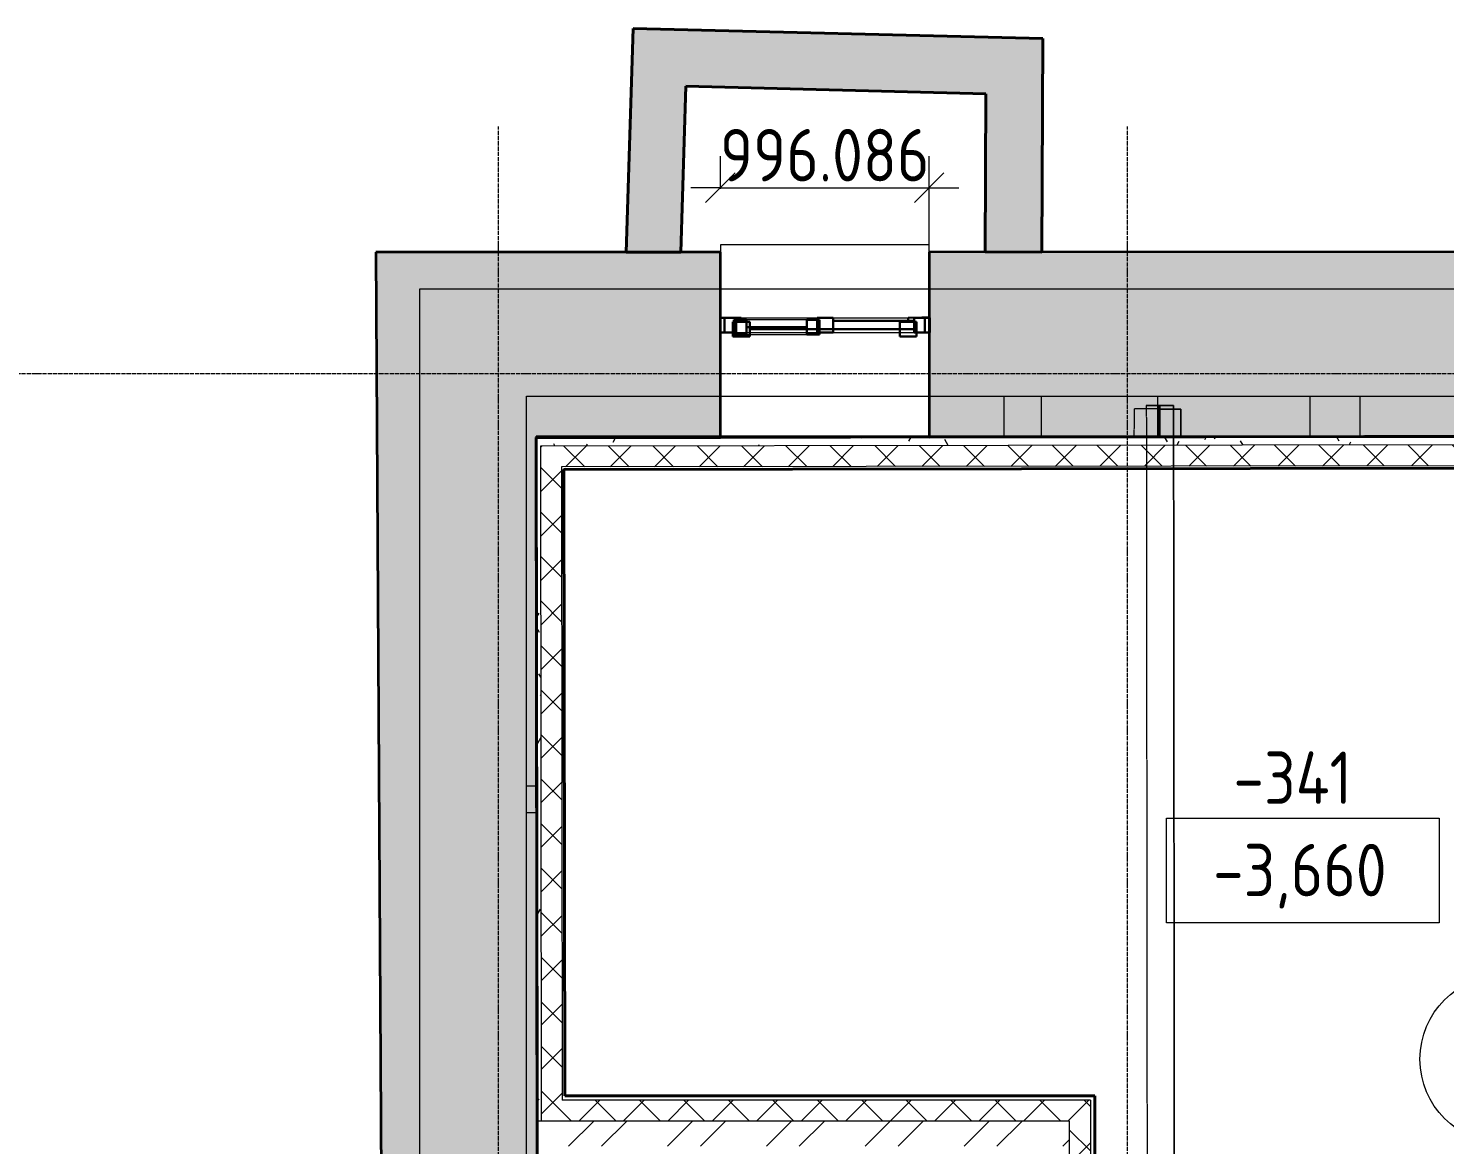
# Model space of a CAD drawing. Header units: millimetres. Extents: x 749182 to 2267578, y 70462 to 311449.
# Drawn here: x 2002362 to 2009118, y 249751 to 255074 of the extents above; entities that cross this region are included whole.
import ezdxf

# ---------------------------------------------------------------- set-up
doc = ezdxf.new("R2010")
doc.units = ezdxf.units.MM
for name, pattern in [('ADSK_Линия сетки', [25, 20, -2.5, 0, -2.5]), ('ADSK_Сверху', [4.5, 3, -1.5]), ('осеваяX2', [4, 2.5, -0.5, 0.5, -0.5])]:
    doc.linetypes.add(name, pattern=pattern)
doc.layers.get('Defpoints').update_dxf_attribs({"color": 255})
for name, color, linetype, lineweight in [('_ Окна', 7, 'Continuous', 30), ('Аннотация', 7, 'Continuous', 9), ('Витраж', 7, 'Continuous', 9), ('Каркас', 7, 'Continuous', 9), ('Марки', 7, 'Continuous', 20), ('Марки помещений', 7, 'Continuous', 20), ('Окна', 7, 'Continuous', 18), ('Оси', 165, 'осеваяX2', 13), ('отметки', 7, 'Continuous', 20), ('Панели витража', 7, 'Continuous', 9), ('Перекрытие', 7, 'Continuous', 18), ('размеры', 7, 'Continuous', 9), ('Стены', 184, 'Continuous', 40), ('Стены внутренние', 7, 'Continuous', 18), ('Стены наружные', 7, 'Continuous', 18), ('Стены разрез', 7, 'Continuous', 35), ('Стены штриховка', 7, 'Continuous', 18)]:
    doc.layers.add(name, color=color, linetype=linetype, lineweight=lineweight)
doc.layers.add('Отметки потолка', color=253, linetype='Continuous')
doc.styles.add('GOST Common', font='GOST_Common.ttf', dxfattribs={"width": 0.9, "height": 350})
doc.styles.add('GOST Common_1', font='GOST_Common.ttf', dxfattribs={"width": 0.9, "height": 250})
doc.dimstyles.new('ADSK_Основной_2_5_мм', dxfattribs={"dimscale": 304.8, "dimtxt": 251.428749, "dimasz": 0.463911, "dimexe": 0.492126, "dimexo": 0.492126, "dimgap": 0.098425, "dimtad": 1, "dimdec": 3, "dimrnd": 0.001, "dimdsep": 46, "dimtxsty": 'GOST Common_1', "dimblk1": 'OBLIQUE', "dimblk2": 'OBLIQUE', "dimsah": 1, "dimcen": 0.09, "dimdle": 0.492126, "dimazin": 2, "dimtfac": 1, "dimtdec": 4, "dimtix": 1, "dimtmove": 0, "dimatfit": 3, "dimfxl": 0, "dimtvp": 1, "dimtolj": 1, "dimtzin": 0, "dimlwd": 20, "dimlwe": 20, "dimarcsym": 0})
pattern_1 = [(45, (1958195.05, 210071.62), (-106.06602, 106.06602), []), (135, (1958195.05, 210071.62), (-106.06602, -106.06602), [])]
pattern_2 = [(0, (1958195.05, 210071.62), (406.4, 101.6), [33.528, -271.272, 33.528, -271.272, -1625.6]), (0, (1958195.05, 210071.62), (406.4, 101.6), [-609.6, 33.528, -576.072, 33.528, -271.272, -711.2]), (0, (1958195.05, 210071.62), (406.4, 101.6), [-1524, 33.528, -169.672, 33.528, -474.472]), (120, (1958347.45, 210122.42), (-291.18818, 301.15272), [33.528, -271.272, 33.528, -271.272, -1625.6]), (120, (1958347.45, 210122.42), (-291.18818, 301.15272), [-609.6, 33.528, -576.072, 33.528, -271.272, -711.2]), (120, (1958347.45, 210122.42), (-291.18818, 301.15272), [-1524, 33.528, -169.672, 33.528, -474.472]), (240, (1958398.25, 210325.62), (-115.21182, -402.75272), [33.528, -271.272, 33.528, -271.272, -1625.6]), (240, (1958398.25, 210325.62), (-115.21182, -402.75272), [-609.6, 33.528, -576.072, 33.528, -271.272, -711.2]), (240, (1958398.25, 210325.62), (-115.21182, -402.75272), [-1524, 33.528, -169.672, 33.528, -474.472])]

# ---------------------------------------------------------------- blocks, each defined once
blk = doc.blocks.new('Типовая двутавровая балка _АСТО 20-93_ Балки - 130х360мм-783114-00 План подвала')
at = {"layer": 'Каркас', "color": 253, "linetype": 'ADSK_Сверху', "true_color": 0xaaaaaa}
for p, q in [((-3070.5, 67.5), (-3070.5, -62.5)), ((-3070.5, 67.5), (3070.5, 67.5)), ((-2926.7, 3), (-3070.5, 3)), ((3070.5, 3), (2920.7, 3)), ((3070.5, -62.5), (3070.5, 67.5)), ((-2926.7, -3), (-3070.5, -3)), ((-3070.5, -62.5), (3070.5, -62.5)), ((3070.5, -3), (2920.6, -3))]:
    blk.add_line(p, q, dxfattribs=at)
at = {"layer": 'Каркас', "color": 9, "linetype": 'ADSK_Сверху', "true_color": 0xb9b9b9}
for p, q in [((-3070.5, 3.4), (-3070.5, 67.5)), ((-3070.5, 67.5), (-2926.6, 67.5)), ((2921.1, 67.5), (3070.5, 67.5)), ((3070.5, 67.5), (3070.5, 3.4)), ((-3070.5, -62.5), (-3070.5, -3.4)), ((-3070.5, -62.5), (-2926.7, -62.5)), ((2920.2, -62.5), (3070.5, -62.5)), ((3070.5, -3.4), (3070.5, -62.5))]:
    blk.add_line(p, q, dxfattribs=at)
at = {"layer": 'Каркас', "color": 253, "linetype": 'ADSK_Сверху', "true_color": 0xb2b2b2}
for p, q in [((-3070.5, 67.5), (-3070.5, 15)), ((-3070.5, 15), (-3070.5, 67.5)), ((3070.5, 67.5), (-3070.5, 67.5)), ((-3070.5, 67.5), (-2926.6, 67.5)), ((-3070.5, 11.9), (-3070.5, 15)), ((-3070.5, 11.9), (-3070.5, 15)), ((-3070.5, 9), (-3070.5, 11.9)), ((-3070.5, 6.5), (-3070.5, 11.9)), ((-3070.5, 4.6), (-3070.5, 9)), ((-3070.5, 3.4), (-3070.5, 6.5)), ((-3070.5, 3.4), (-3070.5, 4.6)), ((-3070.5, 3), (-3070.5, 3.4)), ((-3070.5, 3), (-3070.5, 3.4)), ((-3070.5, -3), (-3070.5, 3)), ((2921.1, 67.5), (3070.5, 67.5)), ((3070.5, 67.5), (3070.5, 15)), ((3070.5, 15), (3070.5, 67.5)), ((3070.5, 15), (3070.5, 3)), ((3070.5, 15), (3070.5, 3)), ((3070.5, 3), (3070.5, -3)), ((-3070.5, -3.4), (-3070.5, -3)), ((-3070.5, -3.4), (-3070.5, -3)), ((-3070.5, -4.6), (-3070.5, -3.4)), ((-3070.5, -4.6), (-3070.5, -3.4)), ((-3070.5, -6.5), (-3070.5, -4.6)), ((-3070.5, -6.5), (-3070.5, -4.6)), ((-3070.5, -11.9), (-3070.5, -6.5)), ((-3070.5, -11.9), (-3070.5, -6.5)), ((-3070.5, -15), (-3070.5, -11.9)), ((-3070.5, -15), (-3070.5, -11.9)), ((-3070.5, -62.5), (-3070.5, -15)), ((-3070.5, -15), (-3070.5, -62.5)), ((-3070.5, -62.5), (-2926.7, -62.5)), ((-3070.5, -62.5), (3070.5, -62.5)), ((2920.2, -62.5), (3070.5, -62.5)), ((3070.5, -3), (3070.5, -3.4)), ((3070.5, -3), (3070.5, -3.4)), ((3070.5, -3.4), (3070.5, -15)), ((3070.5, -3.4), (3070.5, -6.5)), ((3070.5, -6.5), (3070.5, -9)), ((3070.5, -9), (3070.5, -11.9)), ((3070.5, -11.9), (3070.5, -15)), ((3070.5, -62.5), (3070.5, -15)), ((3070.5, -15), (3070.5, -62.5))]:
    blk.add_line(p, q, dxfattribs=at)
blk = doc.blocks.new('ADSK_БалкаЖБ_Прямоугольная - 223_1х460мм-821113-00 План подвала')
at = {"layer": 'Каркас', "color": 253, "linetype": 'ADSK_Сверху', "true_color": 0xaaaaaa}
for p, q in [((-2939.7, 111.5), (-2939.7, 76.6)), ((-2939.7, 111.5), (-2813.1, 111.5)), ((-2939.7, -53.4), (-2939.7, -111.6)), ((-2939.7, -111.6), (-2811.7, -111.6))]:
    blk.add_line(p, q, dxfattribs=at)
at = {"layer": 'Каркас', "color": 253, "linetype": 'ADSK_Сверху', "true_color": 0xb2b2b2}
for p, q in [((-2939.7, 76.6), (-2939.7, 111.5)), ((-2813.1, 111.5), (-2939.7, 111.5)), ((-2939.7, 12.1), (-2939.7, 6.1))]:
    blk.add_line(p, q, dxfattribs=at)
at = {"layer": 'Каркас', "color": 9, "linetype": 'ADSK_Сверху', "true_color": 0xb9b9b9}
for p, q in [((-2939.7, 76.6), (-2939.7, 21)), ((-2939.7, 21), (-2939.7, 18.1)), ((-2939.7, 18.1), (-2939.7, 15.6)), ((-2939.7, 15.6), (-2939.7, 13.7)), ((-2939.7, 13.7), (-2939.7, 12.5)), ((-2939.7, 6.1), (-2939.7, 12.1)), ((-2939.7, 5.7), (-2939.7, 4.5)), ((-2939.7, 4.5), (-2939.7, 2.6)), ((-2939.7, 2.6), (-2939.7, 0.1)), ((-2939.7, 0.1), (-2939.7, -2.8)), ((-2939.7, -2.8), (-2939.7, -5.9)), ((-2939.7, -5.9), (-2939.7, -53.4))]:
    blk.add_line(p, q, dxfattribs=at)
at = {"layer": 'Каркас', "color": 9, "linetype": 'ADSK_Сверху', "true_color": 0xc0c0c0}
for p, q in [((-2939.7, 21), (-2939.7, 76.6)), ((-2939.7, 18.1), (-2939.7, 21)), ((-2939.7, 15.6), (-2939.7, 18.1)), ((-2939.7, 13.7), (-2939.7, 15.6)), ((-2939.7, 12.5), (-2939.7, 13.7)), ((-2939.7, 4.5), (-2939.7, 5.7)), ((-2939.7, 2.6), (-2939.7, 4.5)), ((-2939.7, 0.1), (-2939.7, 2.6))]:
    blk.add_line(p, q, dxfattribs=at)
blk = doc.blocks.new('Прямоугольный импост - 70х20_56мм-1423972-00 План подвала')
at = {"layer": 'Витраж', "color": 161, "linetype": 'ADSK_Сверху', "true_color": 0xaaaaff}
for p, q in [((47967.8, 43622.5), (48467.8, 43622.5)), ((48467.8, 43552.5), (48467.8, 43622.5)), ((47967.8, 43552.5), (48467.8, 43552.5))]:
    blk.add_line(p, q, dxfattribs=at)
blk = doc.blocks.new('Прямоугольный импост - 70х20_56мм-1423974-00 План подвала')
at = {"layer": 'Витраж', "color": 161, "linetype": 'ADSK_Сверху', "true_color": 0xaaaaff}
for p, q in [((47467.8, 43622.5), (47467.8, 43552.5)), ((47467.8, 43622.5), (47967.8, 43622.5)), ((47467.8, 43552.5), (47967.8, 43552.5))]:
    blk.add_line(p, q, dxfattribs=at)
blk = doc.blocks.new('Существующие стены подвал - Существующие стены подвал-614279-00 План подвала')
at = {"layer": 'Стены', "true_color": 0xc0c0c0}
h = blk.add_hatch(color=9, dxfattribs=at)
h.paths.add_polyline_path([(56529.9, 8243.7), (56521.9, 9891.6), (55614.7, 9887.2), (55611.4, 9124.2), (54267.7, 9129.7), (54267.1, 9158.6), (49024.4, 9158.6), (49024.4, 8259.7), (51104.6, 8255.3)])
h.paths.add_polyline_path([(55620.1, 11120.2), (56515.8, 11124.6), (56510.3, 12254.8), (55625.1, 12250.4), (55622.3, 11614.6)])
h.paths.add_polyline_path([(55630.5, 13483.5), (56504.2, 13487.8), (56482.7, 17882.1), (56479.3, 17884.3), (56484.1, 18289.1), (56581.1, 18289.1), (56577.9, 18453), (55636.9, 18454), (55634.2, 15862.2), (55639.2, 15463.8), (55633.9, 14274.6)])
h.paths.add_polyline_path([(56557.2, 19523), (56527.9, 21035.6), (56386.8, 21035.6), (56386.5, 21235.8), (56383.9, 21235.8), (56375.1, 23760.7), (56319.5, 23761.6), (56287.6, 28354.9), (56256.8, 36643.2), (56224.2, 43936.9), (48463.8, 43935.7), (48463.9, 43053.1), (55489.3, 43061.9), (55489.3, 40730.4), (55505.9, 37127.7), (55501.3, 36571.4), (55555.6, 28934.4), (55560, 28902.8), (55597.8, 28902.4), (55600, 28900.7), (55598.8, 28652.4), (55594.7, 28648.4), (55598.8, 28619.1), (55592.1, 20992.7), (55638.7, 20178.5), (55638.7, 19524), (56555.3, 19523)])
h.paths.add_polyline_path([(39393.4, 20201.7), (42161.7, 20230.9), (42716.1, 20254.9), (46306.8, 20252.4), (46773.4, 21064.2), (46669.7, 25898.2), (45913.1, 25900.5), (45930.2, 21076.8), (41376.5, 21087.9), (41376.1, 20955.6), (40178.1, 20958.6), (40178.1, 21091.2), (38511, 21094.3), (38521, 20373.6), (39393.4, 20368.1), (39393.4, 20230.7)])
h.paths.add_polyline_path([(18977.5, 20357.5), (18995.8, 20697.6), (18995.8, 21071.6), (18965.8, 21071.6), (18965.8, 20652.5), (18455.8, 20408.6), (18495.2, 20367.6), (18965.8, 20357.7)])
h.paths.add_polyline_path([(18424, 20369.1), (18455.8, 20408.6), (18455.8, 21072.6), (10754.2, 21086.2), (10745.7, 20457.8), (11345.8, 20457.8), (18045.3, 20377.1), (18211.4, 20373.6)])
h.paths.add_polyline_path([(37360, 20380.9), (37354.8, 21098.2), (30807, 21114.6), (30787, 20709.4), (30787, 20839.4), (30777, 20701.8), (30787.2, 20395.3), (34405.1, 20387.9), (35898.2, 20390.1), (37359.7, 20380.9)])
h.paths.add_polyline_path([(46613, 28542.5), (46612.9, 28546.1), (46607.5, 28863.4), (46597, 32746.9), (46594.2, 32921.9), (46603.3, 32922), (46599.4, 34522.4), (45850, 34541.9), (45850, 34540.6), (45780, 34540.4), (45780, 34543.7), (45778.3, 34543.8), (45781.2, 30723), (45896.1, 30722.1), (45903.8, 28546.1), (46608.3, 28542.6)])
h.paths.add_polyline_path([(45777.6, 35501.1), (45777.7, 35501.2), (45778.6, 35510.4), (45847.6, 35510.6), (45847.7, 35502.9), (46596.9, 35522.5), (46594.2, 36634.1), (46597.1, 37232.1), (46589.8, 43050.7), (47467.9, 43051.8), (47467.8, 43935.5), (45825.2, 43935.3), (45871.2, 35688.5), (45777.4, 35688), (45777.6, 35511.4)])
at = {"layer": 'Стены разрез'}
for p, q in [((47467.8, 43935.5), (45825.2, 43935.3)), ((45825.2, 43935.3), (45871.2, 35707.6)), ((47467.9, 43051.8), (47467.8, 43935.5)), ((56224.2, 43936.9), (48463.8, 43935.7)), ((48463.8, 43935.7), (48463.9, 43053.1)), ((46589.8, 43050.7), (47467.9, 43051.8)), ((46597.1, 37232.1), (46589.8, 43050.7)), ((48463.9, 43053.1), (55489.3, 43061.9))]:
    blk.add_line(p, q, dxfattribs=at)
blk = doc.blocks.new('AC_Окно_1Створка - 996х1491h-807720-00 План подвала')
at = {"layer": '_ Окна'}
for p, q in [((-536.1, -128.6), (-536.1, -58.6)), ((-536.1, -58.6), (-501.1, -58.6)), ((-516.1, -58.6), (-516.1, -128.6)), ((-476.1, -58.6), (-516.1, -58.6)), ((-396.1, -38.6), (-476.1, -38.6)), ((-476.1, -38.6), (-476.1, -108.6)), ((-396.1, -108.6), (-396.1, -38.6)), ((319.9, -108.6), (319.9, -38.6)), ((319.9, -38.6), (399.9, -38.6)), ((399.9, -38.6), (399.9, -108.6)), ((439.9, -58.6), (399.9, -58.6)), ((459.9, -58.6), (424.9, -58.6)), ((439.9, -58.6), (439.9, -128.6)), ((459.9, -128.6), (459.9, -58.6)), ((-536.1, -128.6), (-501.1, -128.6)), ((-516.1, -128.6), (-436.1, -128.6)), ((-476.1, -108.6), (-396.1, -108.6)), ((-436.1, -128.6), (-436.1, -108.6)), ((-396.1, -73.6), (319.9, -73.6)), ((399.9, -108.6), (319.9, -108.6)), ((359.9, -128.6), (359.9, -108.6)), ((439.9, -128.6), (359.9, -128.6)), ((459.9, -128.6), (424.9, -128.6))]:
    blk.add_line(p, q, dxfattribs=at)
at = {"layer": 'Окна'}
for p, q in [((383.9, -128.6), (-536.1, -128.6)), ((-536.1, -441.6), (-536.1, -476.6)), ((459.9, -476.6), (459.9, -441.6)), ((-536.1, -476.6), (459.9, -476.6))]:
    blk.add_line(p, q, dxfattribs=at)
blk = doc.blocks.new('Витраж-тент со смещением вовне - 60мм 11 сдвиг-1466978-00 План подвала')
at = {"layer": '_ Окна', "color": 5, "linetype": 'Continuous', "true_color": 0x0000ff}
for p, q in [((-204, 25), (-204, -45)), ((-204, 25), (-144, 25)), ((-204, -45), (-204, 25)), ((-144, 25), (-144, -45)), ((204, 25), (144, 25)), ((144, 25), (144, -45)), ((204, -45), (204, 25)), ((204, -45), (204, 25)), ((-144, -45), (-204, -45)), ((-144, -10), (144, -10)), ((144, -45), (204, -45))]:
    blk.add_line(p, q, dxfattribs=at)
at = {"layer": 'Окна', "color": 5, "linetype": 'Continuous', "true_color": 0x0000ff}
for p, q in [((144, 25), (-144, 25)), ((-144, -45), (144, -45))]:
    blk.add_line(p, q, dxfattribs=at)
blk = doc.blocks.new('Прямоугольный импост - 70х20_56мм-1423760-00 План подвала')
at = {"layer": 'Витраж', "lineweight": 30}
for p, q in [((-76, 35), (0, 35)), ((-76, -35), (-76, 35)), ((0, 35), (0, -35)), ((0, -35), (-76, -35))]:
    blk.add_line(p, q, dxfattribs=at)
blk = doc.blocks.new('Прямоугольный импост - 70х20_56мм-1423761-00 План подвала')
at = {"layer": 'Витраж', "lineweight": 30}
for p, q in [((0, 35), (-76, 35)), ((-76, 35), (-76, -35)), ((0, -35), (0, 35)), ((-76, -35), (0, -35))]:
    blk.add_line(p, q, dxfattribs=at)
blk = doc.blocks.new('Системная панель - _AR_Стекло_40мм_привязка по центру-1423977-00 План подвала')
at = {"layer": 'Панели витража', "lineweight": 30}
for p, q in [((193, 20), (-193, 20)), ((-193, 20), (-193, -20)), ((193, -20), (193, 20)), ((-193, -20), (193, -20))]:
    blk.add_line(p, q, dxfattribs=at)
blk = doc.blocks.new('Прямоугольный импост - 70х76мм-1423758-00 План подвала')
at = {"layer": 'Витраж', "lineweight": 30}
for p, q in [((-38, 35), (38, 35)), ((-38, -35), (-38, 35)), ((38, 35), (38, -35)), ((38, -35), (-38, -35))]:
    blk.add_line(p, q, dxfattribs=at)
blk = doc.blocks.new('_Oblique')
at = {"color": 0, "linetype": 'ByBlock', "lineweight": -2}
blk.add_line((-0.5, -0.5), (0.5, 0.5), dxfattribs=at)
blk = doc.blocks.new('*D1836')
at = {"layer": 'Defpoints', "color": 0, "lineweight": 20, "transparency": 16777216}
for p in [(2006659, 254314.1), (2005662.9, 254159.2), (2006659, 253124.7)]:
    blk.add_point(p, dxfattribs=at)
at = {"layer": 'размеры', "color": 0, "lineweight": 20, "transparency": 16777216}
for p, q in [((2005662.9, 254309.2), (2005662.9, 254464.1)), ((2006659, 253274.7), (2006659, 254464.1)), ((2005662.9, 254314.1), (2005521.5, 254314.1)), ((2005662.9, 254314.1), (2006659, 254314.1)), ((2006659, 254314.1), (2006800.4, 254314.1))]:
    blk.add_line(p, q, dxfattribs=at)
at = {"layer": 'размеры', "color": 0, "lineweight": 20, "transparency": 16777216, "xscale": 141.4, "yscale": 141.4, "zscale": 141.4}
blk.add_blockref('_Oblique', (2005662.9, 254314.1), dxfattribs=at)
at = {"layer": 'размеры', "color": 0, "lineweight": 20, "transparency": 16777216, "xscale": 141.4, "yscale": 141.4, "zscale": 141.4, "rotation": 180}
blk.add_blockref('_Oblique', (2006659, 254314.1), dxfattribs=at)
at = {"layer": 'размеры', "color": 0, "lineweight": 20, "transparency": 16777216, "insert": (2006160.9, 254469.1), "char_height": 250, "width": 925.599, "attachment_point": 5, "style": 'GOST Common_1'}
blk.add_mtext('\\A1;996.086', dxfattribs=at)
blk = doc.blocks.new('ADSK_Марка_Помещение_ОдноЗначение - Номер-247393-00 План подвала')
at = {"layer": 'Марки помещений'}
blk.add_circle((0, 0), 4, dxfattribs=at)
blk = doc.blocks.new('Высотные отметки - Рамка-5093-00 План подвала')
at = {"layer": 'Аннотация'}
for p, q in [((-6.5, 0), (-6.5, 5)), ((-6.5, 5), (6.5, 5)), ((6.5, 5), (6.5, 0)), ((6.5, 0), (-6.5, 0))]:
    blk.add_line(p, q, dxfattribs=at)
blk = doc.blocks.new('ADSK_Марка_Перекрытие - Экземпляр_ADSK_Позиция-177290-00 План подвала')
at = {"layer": 'Марки'}
blk.add_line((-2.5, 0), (2.5, 0), dxfattribs=at)

msp = doc.modelspace()

# ---------------------------------------------------------------- hatches: boundary and pattern name
at = {"layer": 'Стены внутренние', "lineweight": 9}
h = msp.add_hatch(dxfattribs=at)
h.set_pattern_fill('FP_2', color=0, style=0, pattern_type=2)
h.set_pattern_definition(pattern_2)
h.paths.add_polyline_path([(2004808.9459, 249863.7233), (2004804.8464, 253122.3549), (2004784.8464, 253122.3297), (2004789.1119, 249863.7233), (2004808.8201, 249863.7233)])
h = msp.add_hatch(dxfattribs=at)
h.set_pattern_fill('FP_2', color=0, style=0, pattern_type=2)
h.set_pattern_definition(pattern_2)
h.paths.add_polyline_path([(2004804.8967, 253082.3549), (2009162.7042, 253087.8372), (2009163.0187, 253127.308), (2009363.0268, 253127.5355), (2009363.0268, 253088.0892), (2012497.4786, 253092.1835), (2012497.4786, 253132.0325), (2004804.8464, 253122.3297), (2004804.8967, 253082.4807)])
h = msp.add_hatch(dxfattribs=at)
h.set_pattern_fill('FP_3', color=0, style=0, pattern_type=2)
h.set_pattern_definition(pattern_1)
h.paths.add_polyline_path([(2004905.0225, 252982.4808), (2012397.4786, 252991.9066), (2012397.4786, 253091.9067), (2004904.8968, 253082.3549), (2004905.0225, 252982.4934)])
h = msp.add_hatch(dxfattribs=at)
h.set_pattern_fill('FP_3', color=0, style=0, pattern_type=2)
h.set_pattern_definition(pattern_1)
h.paths.add_polyline_path([(2004808.8201, 249963.7233), (2004908.8202, 249963.7233), (2004904.8966, 253082.4807), (2004804.8967, 253082.3549), (2004808.8027, 249977.5763)])
h = msp.add_hatch(dxfattribs=at)
h.set_pattern_fill('FP_3', color=0, style=0, pattern_type=2)
h.set_pattern_definition(pattern_1)
h.paths.add_polyline_path([(2005879.0902, 249863.7233), (2007429.112, 249863.7233), (2007429.112, 249963.7233), (2004808.8201, 249963.7233), (2004808.9459, 249863.7233), (2005179.3769, 249863.7233)])
h = msp.add_hatch(dxfattribs=at)
h.set_pattern_fill('FP_4', color=0, style=0, pattern_type=2)
h.set_pattern_definition([(45, (1958195.05, 210071.6), (-235.7317, 235.7317), []), (45, (1958352.2, 210071.6), (-235.7317, 235.7317), [])])
h.paths.add_polyline_path([(2004808.8201, 249743.7233), (2007329.112, 249744.2254), (2007329.112, 249863.7233), (2004788.9459, 249863.7233), (2004789.1119, 249743.7233), (2004792.1665, 249743.7233)])
h = msp.add_hatch(dxfattribs=at)
h.set_pattern_fill('FP_3', color=0, style=0, pattern_type=2)
h.set_pattern_definition(pattern_1)
h.paths.add_polyline_path([(2007429.112, 247286.4531), (2007429.112, 248436.7233), (2007329.112, 248436.7233), (2007329.112, 247287.1059), (2007353.7549, 247286.9451)])
h.paths.add_polyline_path([(2007329.112, 249506.7233), (2007429.112, 249506.7233), (2007429.112, 249863.7233), (2007329.112, 249863.7233), (2007329.112, 249616.1844)])
at = {"layer": 'Стены наружные'}
for points in [[(2005214.4134, 254007.0906), (2005474.5361, 254007.309), (2005506.2255, 255067.3828), (2005246.3012, 255073.7995), (2005214.4154, 254007.1584)], [(2007200.0408, 254755.4855), (2007201.1995, 255025.5391), (2005506.2255, 255067.3828), (2005498.1578, 254797.4997), (2006930.0669, 254762.1503)], [(2007061.8296, 254007.3699), (2007196.8356, 254008.4823), (2007200.0408, 254755.4855), (2006930.0669, 254762.1503), (2006926.8308, 254007.9491), (2006930.0669, 254007.9352)]]:
    msp.add_hatch(color=0, dxfattribs=at).paths.add_polyline_path(points)

# ---------------------------------------------------------------- linework, layer by layer
at = {"layer": 'Оси', "linetype": 'ADSK_Линия сетки'}
for p, q in [((2004604.9564, 214656.6284), (2004604.9564, 254606.4029)), ((2007604.9564, 214656.6284), (2007604.9564, 254606.4029)), ((1947108.8213, 253428.4045), (2015336.7643, 253428.4045))]:
    msp.add_line(p, q, dxfattribs=at)
at = {"layer": 'Перекрытие', "linetype": 'ADSK_Сверху'}
for p, q in [((2007748.6409, 253320.8227), (2007748.3531, 253275.3898)), ((2007748.3531, 253275.3898), (2007747.4418, 253131.5515)), ((2004784.8354, 253131.1035), (2013684.3347, 253132.4491)), ((2004792.1665, 247303.6674), (2004784.8354, 253131.1035))]:
    msp.add_line(p, q, dxfattribs=at)
at = {"layer": 'Стены внутренние', "color": 0, "linetype": 'ADSK_Сверху'}
for p, q in [((2007015.1955, 253320.8227), (2007015.1955, 253131.4408)), ((2007195.1955, 253131.468), (2007195.1955, 253320.8227)), ((2008474.3771, 253320.8227), (2008474.3771, 253131.6614)), ((2008714.3771, 253131.6977), (2008714.3771, 253320.8227)), ((2004786.9362, 251461.2097), (2004738.2581, 251461.2097)), ((2004738.2581, 251334.2097), (2004787.0959, 251334.2097))]:
    msp.add_line(p, q, dxfattribs=at)
at = {"layer": 'Стены внутренние', "color": 0, "lineweight": 40}
for p, q in [((2013684.3347, 253133.5256), (2004784.8464, 253122.3297)), ((2004784.8464, 253122.3297), (2004788.7949, 249983.7233)), ((2004917.0375, 252970.4959), (2012385.4786, 252979.8915)), ((2004920.795, 249983.7233), (2004917.0375, 252970.4959)), ((2004788.7949, 249983.7233), (2004792.2219, 247259.6675)), ((2007449.112, 249983.7233), (2004920.795, 249983.7233)), ((2007449.112, 249506.7233), (2007449.112, 249983.7233))]:
    msp.add_line(p, q, dxfattribs=at)
at = {"layer": 'Стены наружные', "color": 0, "lineweight": 40}
for p, q in [((2005246.3012, 255073.7995), (2005214.4134, 254007.0906)), ((2007201.1995, 255025.5391), (2005246.3012, 255073.7995)), ((2007196.8283, 254006.7906), (2007201.1995, 255025.5391)), ((2005474.5307, 254007.1299), (2005498.1578, 254797.4997)), ((2005498.1578, 254797.4997), (2006930.0669, 254762.1503)), ((2006930.0669, 254762.1503), (2006926.8308, 254007.9491)), ((2005214.4134, 254007.0906), (2005474.5307, 254007.1299)), ((2006926.8308, 254007.9491), (2007196.8283, 254006.7906))]:
    msp.add_line(p, q, dxfattribs=at)
at = {"layer": 'Стены наружные', "color": 0, "linetype": 'ADSK_Сверху'}
for p, q in [((2014227.6637, 253830.8227), (2004228.2581, 253830.8227)), ((2004228.2581, 253830.8227), (2004228.2581, 237113.7863)), ((2004738.2581, 253320.8227), (2013719.8654, 253320.8227)), ((2004738.2581, 230467.4518), (2004738.2581, 253320.8227))]:
    msp.add_line(p, q, dxfattribs=at)
at = {"layer": 'Стены штриховка', "color": 0}
for p, q in [((2012497.4786, 253092.0325), (2004804.8967, 253082.3549)), ((2004804.8967, 253082.3549), (2004808.9459, 249863.7233)), ((2012397.4786, 252991.9066), (2004905.0225, 252982.4808)), ((2004905.0225, 252982.4808), (2004908.8202, 249963.7233)), ((2012387.4786, 252981.894), (2004915.035, 252972.4934)), ((2004915.035, 252972.4934), (2004918.795, 249983.7233)), ((2007429.112, 249963.7233), (2004908.8202, 249963.7233)), ((2007429.112, 249963.7233), (2007429.112, 249506.7233)), ((2007329.112, 249863.7233), (2004788.9459, 249863.7233)), ((2007329.112, 249506.7233), (2007329.112, 249863.7233))]:
    msp.add_line(p, q, dxfattribs=at)

# ---------------------------------------------------------------- block references
at = {"layer": '_ Окна', "color": 0, "linetype": 'Continuous'}
msp.add_blockref('Витраж-тент со смещением вовне - 60мм 11 сдвиг-1466978-00 План подвала', (2005931.8885, 253659.1584), dxfattribs=at)
at = {"layer": 'Витраж', "color": 0, "linetype": 'ADSK_Сверху'}
for name in ['Прямоугольный импост - 70х20_56мм-1423974-00 План подвала', 'Прямоугольный импост - 70х20_56мм-1423972-00 План подвала']:
    msp.add_blockref(name, (1958195.046, 210071.6162), dxfattribs=at)
at = {"layer": 'Витраж', "color": 0, "rotation": 180}
msp.add_blockref('Прямоугольный импост - 70х20_56мм-1423761-00 План подвала', (2005662.8885, 253659.1584), dxfattribs=at)
at = {"layer": 'Витраж', "color": 0, "extrusion": (0, 0, -1), "rotation": 180}
for name, p in [('Прямоугольный импост - 70х76мм-1423758-00 План подвала', (-2006162.8885, 253659.1584)), ('Прямоугольный импост - 70х20_56мм-1423760-00 План подвала', (-2006662.8885, 253659.1584))]:
    msp.add_blockref(name, p, dxfattribs=at)
at = {"layer": 'Каркас', "color": 0, "linetype": 'ADSK_Сверху'}
for name, p, rotation in [('ADSK_БалкаЖБ_Прямоугольная - 223_1х460мм-821113-00 План подвала', (2007729.6741, 250319.233), 269.6370027793602), ('Типовая двутавровая балка _АСТО 20-93_ Балки - 130х360мм-783114-00 План подвала', (2007760.3605, 250204.9), 270.0556945433453)]:
    msp.add_blockref(name, p, dxfattribs=dict(at, rotation=rotation))
at = {"layer": 'Марки', "color": 0, "xscale": 99.99999999999993, "yscale": 99.99999999999993, "zscale": 99.99999999999993}
msp.add_blockref('ADSK_Марка_Перекрытие - Экземпляр_ADSK_Позиция-177290-00 План подвала', (2008427.5113, 251307.9784), dxfattribs=at)
at = {"layer": 'Марки помещений', "color": 0, "xscale": 99.99999999999993, "yscale": 99.99999999999993, "zscale": 99.99999999999993}
msp.add_blockref('ADSK_Марка_Помещение_ОдноЗначение - Номер-247393-00 План подвала', (2009400.2685, 250158.8342), dxfattribs=at)
at = {"layer": 'Окна', "color": 0, "rotation": 180.0086628903237}
msp.add_blockref('AC_Окно_1Створка - 996х1491h-807720-00 План подвала', (2006122.8079, 253565.6416), dxfattribs=at)
at = {"layer": 'отметки', "color": 0, "lineweight": 20, "xscale": 99.99999999999993, "yscale": 99.99999999999993, "zscale": 99.99999999999993}
msp.add_blockref('Высотные отметки - Рамка-5093-00 План подвала', (2008441.7713, 250808.7043), dxfattribs=at)
at = {"layer": 'Панели витража', "color": 0}
msp.add_blockref('Системная панель - _AR_Стекло_40мм_привязка по центру-1423977-00 План подвала', (2006393.8885, 253659.1584), dxfattribs=at)
at = {"layer": 'Стены'}
msp.add_blockref('Существующие стены подвал - Существующие стены подвал-614279-00 План подвала', (1958195.046, 210071.6162), dxfattribs=at)

# ---------------------------------------------------------------- texts
at = {"layer": 'отметки', "color": 0, "lineweight": 20, "insert": (2008013.0952, 251185.4114), "char_height": 250, "width": 1028.822569, "attachment_point": 1, "line_spacing_factor": 1.022761, "style": 'GOST Common'}
msp.add_mtext('-3,660', dxfattribs=at)
at = {"layer": 'Отметки потолка', "color": 0, "lineweight": 9, "insert": (2008110.4304, 251625.8159), "char_height": 250, "width": 743.164312, "attachment_point": 1, "style": 'GOST Common'}
msp.add_mtext('-341', dxfattribs=at)

# ---------------------------------------------------------------- dimensions: what is measured, and where the dimension line sits
at = {"layer": 'размеры', "color": 0, "lineweight": 20}
dim = msp.add_linear_dim(base=(2006658.9746, 254314.0598), p1=(2005662.8885, 254159.1584), p2=(2006658.9746, 253124.6875), dimstyle='ADSK_Основной_2_5_мм', override={"dimpost": '<>', "dimfxl": 1436.077157}, dxfattribs=at)
dim.commit()
dim.dimension.update_dxf_attribs({"geometry": '*D1836', "text_midpoint": (2006160.9316, 254469.0598)})

doc.saveas('drawing.dxf')
